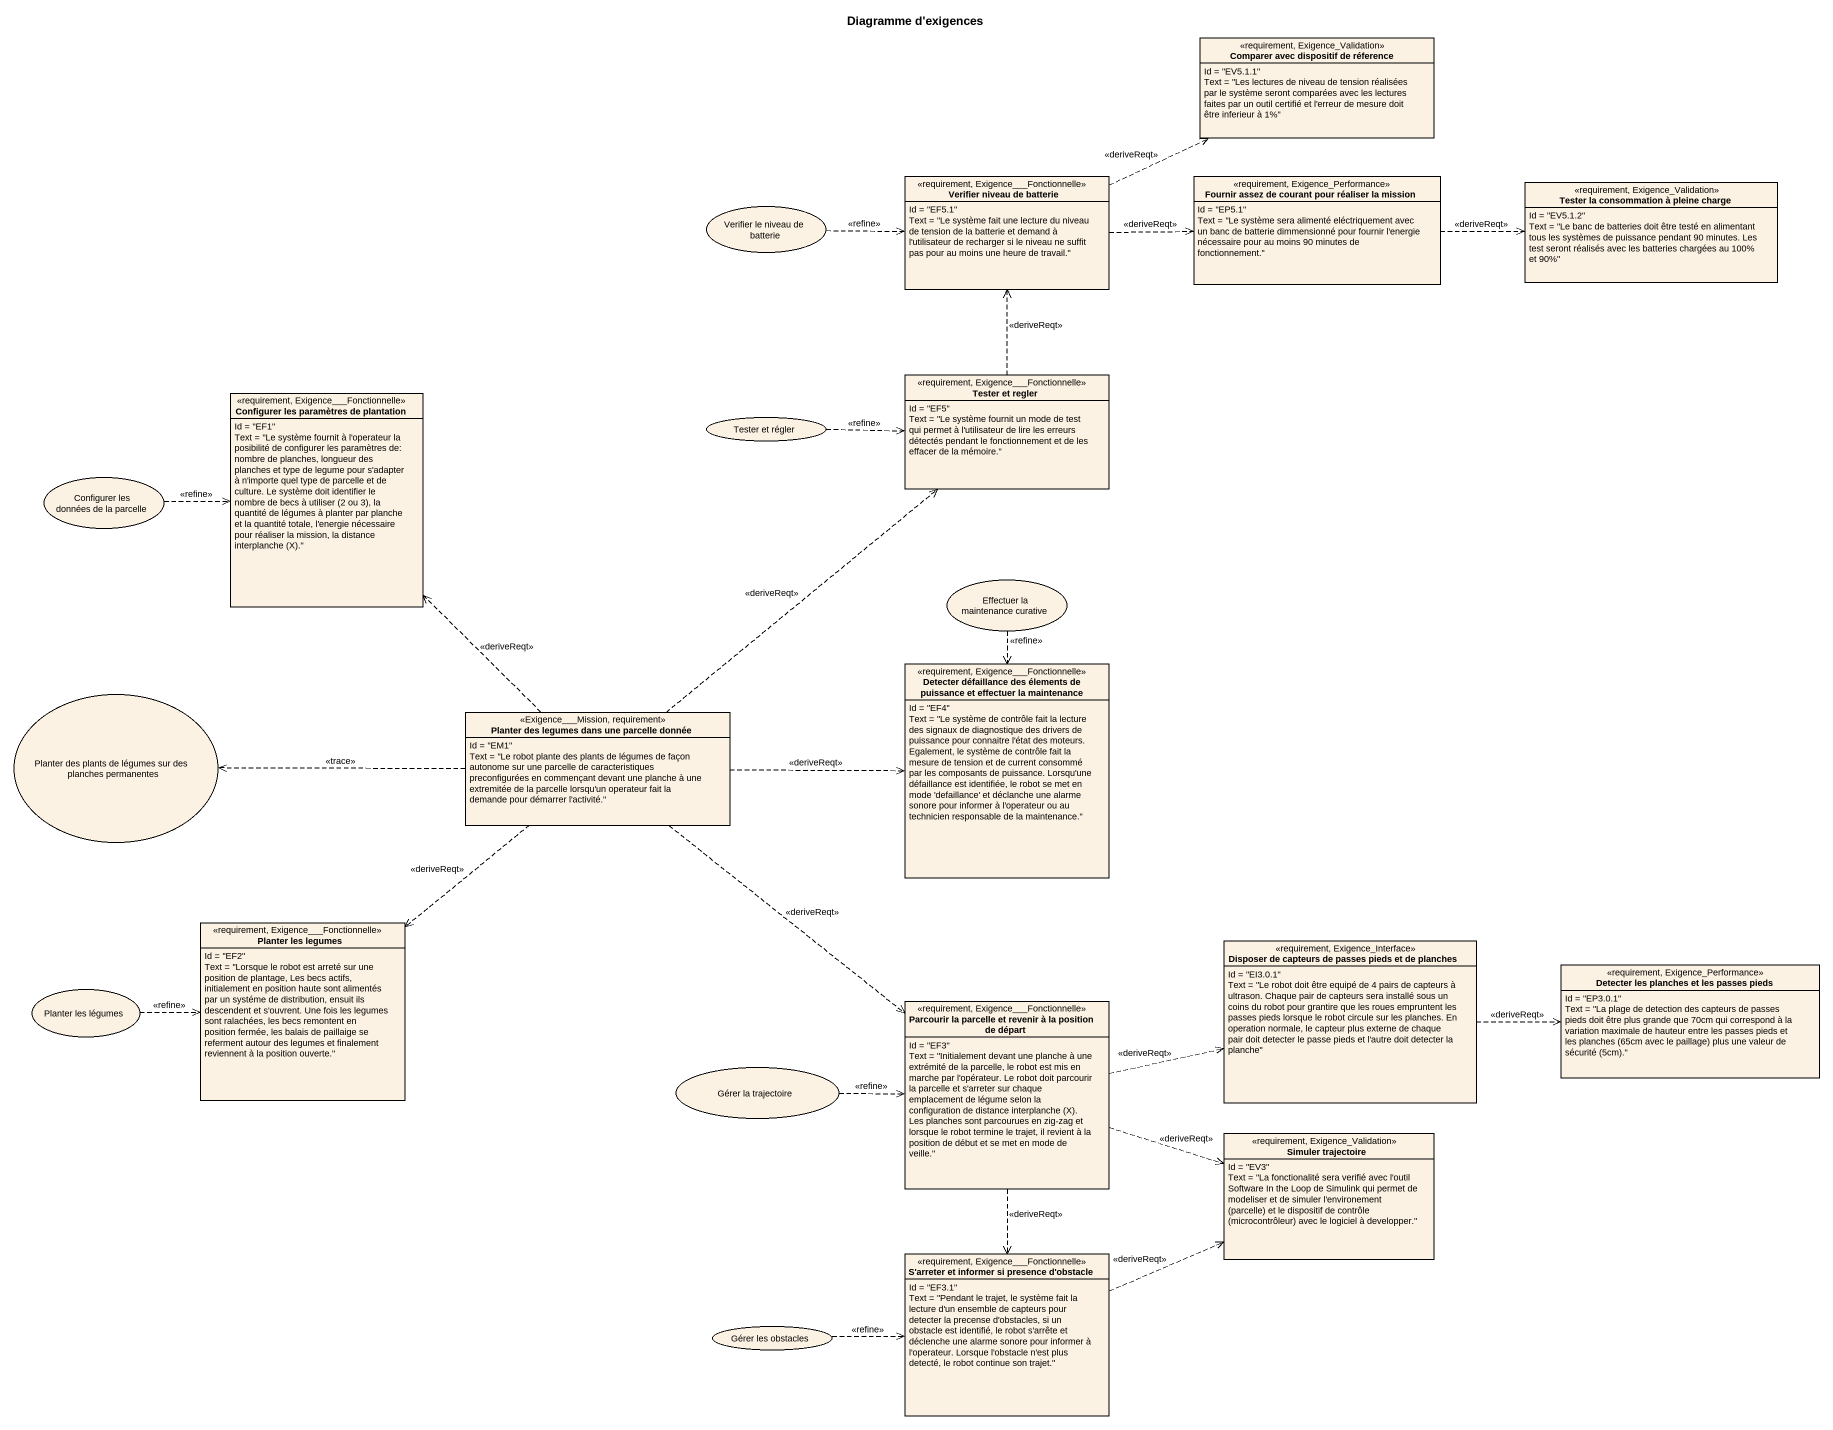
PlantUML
@startuml
title Diagramme d'exigences
allowmixing
hide circle
hide empty members
class "Comparer avec dispositif de réference" as Comparer_avec_dispositif_de <<requirement, Exigence_Validation>> {
  Id = "EV5.1.1"
  Text = "Les lectures de niveau de tension réalisées par le système seront comparées avec les lectures faites par un outil certifié et l'erreur de mesure doit être inferieur à 1%"
}
usecase "Verifier le niveau de batterie" as Verifier_le_niveau_de
class "Verifier niveau de batterie" as Verifier_niveau_de_batterie <<requirement, Exigence___Fonctionnelle>> {
  Id = "EF5.1"
  Text = "Le système fait une lecture du niveau de tension de la batterie et demand à l'utilisateur de recharger si le niveau ne suffit pas pour au moins une heure de travail."
}
class "Fournir assez de courant pour réaliser la mission" as Fournir_assez_de_courant <<requirement, Exigence_Performance>> {
  Id = "EP5.1"
  Text = "Le système sera alimenté eléctriquement avec un banc de batterie dimmensionné pour fournir l'energie nécessaire pour au moins 90 minutes de fonctionnement."
}
class "Tester la consommation à pleine charge" as Tester_la_consommation_à <<requirement, Exigence_Validation>> {
  Id = "EV5.1.2"
  Text = "Le banc de batteries doit être testé en alimentant tous les systèmes de puissance pendant 90 minutes. Les test seront réalisés avec les batteries chargées au 100% et 90%"
}
class "Configurer les paramètres de plantation" as Configurer_les_paramètres <<requirement, Exigence___Fonctionnelle>> {
  Id = "EF1"
  {field} Text = "Le système fournit à l'operateur la posibilité de configurer les paramètres de: nombre de planches, longueur des planches et type de legume pour s'adapter à n'importe quel type de parcelle et de culture. Le système doit identifier le nombre de becs à utiliser (2 ou 3), la quantité de légumes à planter par planche et la quantité totale, l'energie nécessaire pour réaliser la mission, la distance interplanche (X)."
}
class "Tester et regler" as Tester_et_regler <<requirement, Exigence___Fonctionnelle>> {
  Id = "EF5"
  Text = "Le système fournit un mode de test qui permet à l'utilisateur de lire les erreurs détectés pendant le fonctionnement et de les effacer de la mémoire."
}
usecase "Tester et régler" as Tester_et_régler
usecase "Configurer les données de la parcelle" as Configurer_les_données_de
usecase "Effectuer la maintenance curative" as Effectuer_la_maintenance
class "Detecter défaillance des élements de puissance et effectuer la maintenance" as Detecter_défaillance_des <<requirement, Exigence___Fonctionnelle>> {
  Id = "EF4"
  Text = "Le système de contrôle fait la lecture des signaux de diagnostique des drivers de puissance pour connaitre l'état des moteurs. Egalement, le système de contrôle fait la mesure de tension et de current consommé par les composants de puissance. Lorsqu'une défaillance est identifiée, le robot se met en mode 'defaillance' et déclanche une alarme sonore pour informer à l'operateur ou au technicien responsable de la maintenance."
}
usecase "Planter des plants de légumes sur des planches permanentes" as Planter_des_plants_de
class "Planter des legumes dans une parcelle donnée" as Planter_des_legumes_dans <<Exigence___Mission, requirement>> {
  Id = "EM1"
  Text = "Le robot plante des plants de légumes de façon autonome sur une parcelle de caracteristiques preconfigurées en commençant devant une planche à une extremitée de la parcelle lorsqu'un operateur fait la demande pour démarrer l'activité."
}
class "Planter les legumes" as Planter_les_legumes <<requirement, Exigence___Fonctionnelle>> {
  Id = "EF2"
  Text = "Lorsque le robot est arreté sur une position de plantage, Les becs actifs, initialement en position haute sont alimentés par un systéme de distribution, ensuit ils descendent et s'ouvrent. Une fois les legumes sont ralachées, les becs remontent en position fermée, les balais de paillaige se referment autour des legumes et finalement reviennent à la position ouverte."
}
class "Disposer de capteurs de passes pieds et de planches" as Disposer_de_capteurs_de <<requirement, Exigence_Interface>> {
  Id = "EI3.0.1"
  Text = "Le robot doit être equipé de 4 pairs de capteurs à ultrason. Chaque pair de capteurs sera installé sous un coins du robot pour grantire que les roues empruntent les passes pieds lorsque le robot circule sur les planches. En operation normale, le capteur plus externe de chaque pair doit detecter le passe pieds et l'autre doit detecter la planche"
}
class "Detecter les planches et les passes pieds" as Detecter_les_planches_et <<requirement, Exigence_Performance>> {
  Id = "EP3.0.1"
  {field} Text = "La plage de detection des capteurs de passes pieds doit être plus grande que 70cm qui correspond à la variation maximale de hauteur entre les passes pieds et les planches (65cm avec le paillage) plus une valeur de sécurité (5cm)."
}
usecase "Planter les légumes" as Planter_les_légumes
class "Parcourir la parcelle et revenir à la position de départ" as Parcourir_la_parcelle_et <<requirement, Exigence___Fonctionnelle>> {
  Id = "EF3"
  {field} Text = "Initialement devant une planche à une extrémité de la parcelle, le robot est mis en marche par l'opérateur. Le robot doit parcourir la parcelle et s'arreter sur chaque emplacement de légume selon la configuration de distance interplanche (X). Les planches sont parcourues en zig-zag et lorsque le robot termine le trajet, il revient à la position de début et se met en mode de veille."
}
usecase "Gérer la trajectoire" as Gérer_la_trajectoire
class "Simuler trajectoire" as Simuler_trajectoire <<requirement, Exigence_Validation>> {
  Id = "EV3"
  {field} Text = "La fonctionalité sera verifié avec l'outil Software In the Loop de Simulink qui permet de modeliser et de simuler l'environement (parcelle) et le dispositif de contrôle (microcontrôleur) avec le logiciel à developper."
}
class "S'arreter et informer si presence d'obstacle" as S_arreter_et_informer_si <<requirement, Exigence___Fonctionnelle>> {
  Id = "EF3.1"
  Text = "Pendant le trajet, le système fait la lecture d'un ensemble de capteurs pour detecter la precense d'obstacles, si un obstacle est identifié, le robot s'arrête et déclenche une alarme sonore pour informer à l'operateur. Lorsque l'obstacle n'est plus detecté, le robot continue son trajet."
}
usecase "Gérer les obstacles" as Gérer_les_obstacles
Verifier_le_niveau_de .right.> Verifier_niveau_de_batterie : <<refine>>
Verifier_niveau_de_batterie .right.> Comparer_avec_dispositif_de : <<deriveReqt>>
Verifier_niveau_de_batterie .right.> Fournir_assez_de_courant : <<deriveReqt>>
Fournir_assez_de_courant .right.> Tester_la_consommation_à : <<deriveReqt>>
Tester_et_regler .up.> Verifier_niveau_de_batterie : <<deriveReqt>>
Tester_et_régler .right.> Tester_et_regler : <<refine>>
Configurer_les_données_de .right.> Configurer_les_paramètres : <<refine>>
Effectuer_la_maintenance ..> Detecter_défaillance_des : <<refine>>
Planter_des_legumes_dans .up.> Configurer_les_paramètres : <<deriveReqt>>
Planter_des_legumes_dans .up.> Tester_et_regler : <<deriveReqt>>
Planter_des_legumes_dans .right.> Detecter_défaillance_des : <<deriveReqt>>
Planter_des_legumes_dans .left.> Planter_des_plants_de : <<trace>>
Planter_des_legumes_dans ..> Planter_les_legumes : <<deriveReqt>>
Planter_des_legumes_dans ..> Parcourir_la_parcelle_et : <<deriveReqt>>
Disposer_de_capteurs_de .right.> Detecter_les_planches_et : <<deriveReqt>>
Planter_les_légumes .right.> Planter_les_legumes : <<refine>>
Parcourir_la_parcelle_et .right.> Disposer_de_capteurs_de : <<deriveReqt>>
Parcourir_la_parcelle_et .right.> Simuler_trajectoire : <<deriveReqt>>
Parcourir_la_parcelle_et ..> S_arreter_et_informer_si : <<deriveReqt>>
Gérer_la_trajectoire .right.> Parcourir_la_parcelle_et : <<refine>>
S_arreter_et_informer_si .right.> Simuler_trajectoire : <<deriveReqt>>
Gérer_les_obstacles .right.> S_arreter_et_informer_si : <<refine>>
@enduml
